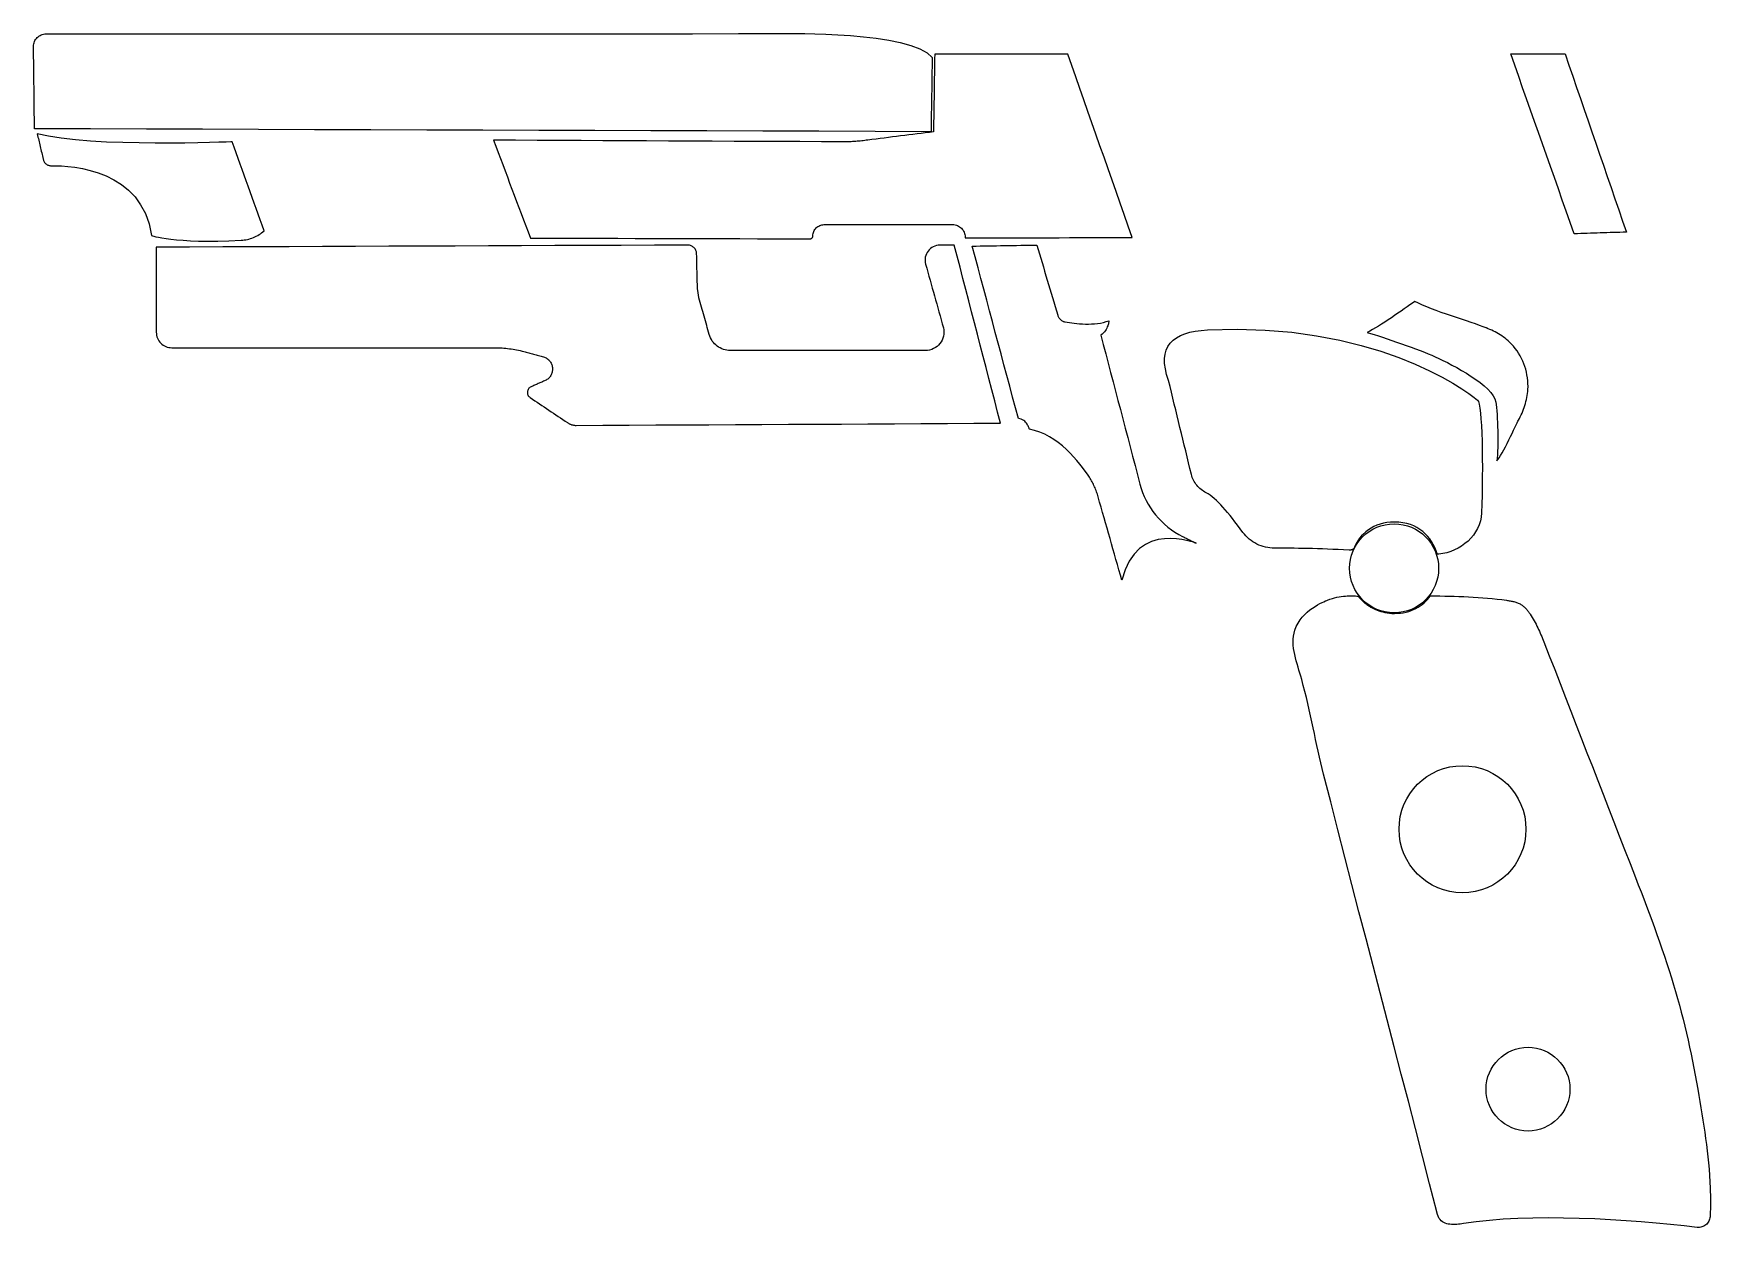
# Model space of a CAD drawing. Header units: metres. Extents: x 27 to 145, y -156 to -72.
import ezdxf

# ---------------------------------------------------------------- set-up
doc = ezdxf.new("R2010")
doc.units = ezdxf.units.M

msp = doc.modelspace()

# ---------------------------------------------------------------- linework, layer by layer
for points in [[(26.811224, -78.821534), (26.806906, -78.458314), (26.802588, -78.095094), (26.79827, -77.731874), (26.793952, -77.368654), (26.789634, -77.005434), (26.785316, -76.642214), (26.780998, -76.278994), (26.77668, -75.915774), (26.772362, -75.552554), (26.768044, -75.189334), (26.763726, -74.826114), (26.759408, -74.462894), (26.75509, -74.099674), (26.750772, -73.736454), (26.746454, -73.373234), (26.742136, -73.010014), (26.745692, -72.918828), (26.758138, -72.830182), (26.77922, -72.744584), (26.80843, -72.662542), (26.84526, -72.584564), (26.889202, -72.510904), (26.940002, -72.44207), (26.996898, -72.37857), (27.059636, -72.320658), (27.127962, -72.269096), (27.201114, -72.224138), (27.278838, -72.186292), (27.360626, -72.156066), (27.44597, -72.133968), (27.534362, -72.120252), (27.625294, -72.11568), (30.889194, -72.114664), (34.153094, -72.113648), (37.416994, -72.112632), (40.680894, -72.111616), (43.944794, -72.1106), (47.208694, -72.109584), (50.472594, -72.108568), (53.736494, -72.107552), (57.000394, -72.106536), (60.264294, -72.10552), (63.528194, -72.104504), (66.792094, -72.103488), (70.055994, -72.102472), (73.319894, -72.101456), (76.583794, -72.10044), (79.847694, -72.099424), (79.948278, -72.097646), (80.234282, -72.094344), (80.681576, -72.09282), (81.266284, -72.09663), (81.964276, -72.10933), (82.751676, -72.133968), (83.604354, -72.1741), (84.498434, -72.233282), (85.41004, -72.314816), (86.315042, -72.422004), (87.189564, -72.558402), (88.009476, -72.727312), (88.750902, -72.932036), (89.389966, -73.17613), (89.902538, -73.462896), (90.264742, -73.795636), (90.259662, -74.122534), (90.254582, -74.449432), (90.249502, -74.77633), (90.244422, -75.103228), (90.239342, -75.430126), (90.234262, -75.757024), (90.229182, -76.083922), (90.224102, -76.41082), (90.219022, -76.737718), (90.213942, -77.064616), (90.208862, -77.391514), (90.203782, -77.718412), (90.198702, -78.04531), (90.193622, -78.372208), (90.188542, -78.699106), (90.183462, -79.026004), (86.222586, -79.01305), (82.26171, -79.000096), (78.300834, -78.987142), (74.339958, -78.974188), (70.379082, -78.961234), (66.418206, -78.94828), (62.45733, -78.935326), (58.496454, -78.922372), (54.535578, -78.909418), (50.574702, -78.896464), (46.613826, -78.88351), (42.65295, -78.870556), (38.692074, -78.857602), (34.731198, -78.844648), (30.770322, -78.831694), (26.809446, -78.81874)], [(82.616548, -85.590126), (83.185, -85.590126), (83.753452, -85.590126), (84.321904, -85.590126), (84.890356, -85.590126), (85.458808, -85.590126), (86.02726, -85.590126), (86.595712, -85.590126), (87.164164, -85.590126), (87.732616, -85.590126), (88.301068, -85.590126), (88.86952, -85.590126), (89.437972, -85.590126), (90.006424, -85.590126), (90.574876, -85.590126), (91.143328, -85.590126), (91.71178, -85.590126), (91.802204, -85.594698), (91.889834, -85.60816), (91.974416, -85.630004), (92.055696, -85.659722), (92.132912, -85.696806), (92.20581, -85.741002), (92.273882, -85.791802), (92.33662, -85.848698), (92.393516, -85.911436), (92.444316, -85.979508), (92.488512, -86.052406), (92.525596, -86.129622), (92.555314, -86.210902), (92.577158, -86.295484), (92.59062, -86.383114), (92.595192, -86.473538), (92.595192, -86.477094), (92.595192, -86.48065), (92.595192, -86.484206), (92.595192, -86.487762), (92.595192, -86.491318), (92.595192, -86.494874), (92.595192, -86.49843), (92.595192, -86.501986), (92.595192, -86.505542), (92.595192, -86.509098), (92.595192, -86.512654), (92.595192, -86.51621), (92.595192, -86.519766), (92.595192, -86.523322), (92.595192, -86.526878), (92.595192, -86.530434), (93.333062, -86.528656), (94.070932, -86.526878), (94.808802, -86.5251), (95.546672, -86.523322), (96.284542, -86.521544), (97.022412, -86.519766), (97.760282, -86.517988), (98.498152, -86.51621), (99.236022, -86.514432), (99.973892, -86.512654), (100.711762, -86.510876), (101.449632, -86.509098), (102.187502, -86.50732), (102.925372, -86.505542), (103.663242, -86.503764), (104.401112, -86.501986), (104.116632, -85.69198), (103.832152, -84.881974), (103.547672, -84.071968), (103.263192, -83.261962), (102.978712, -82.451956), (102.694232, -81.64195), (102.409752, -80.831944), (102.125272, -80.021938), (101.840792, -79.211932), (101.556312, -78.401926), (101.271832, -77.59192), (100.987352, -76.781914), (100.702872, -75.971908), (100.418392, -75.161902), (100.133912, -74.351896), (99.849432, -73.54189), (99.261422, -73.54189), (98.673412, -73.54189), (98.085402, -73.54189), (97.497392, -73.54189), (96.909382, -73.54189), (96.321372, -73.54189), (95.733362, -73.54189), (95.145352, -73.54189), (94.557342, -73.54189), (93.969332, -73.54189), (93.381322, -73.54189), (92.793312, -73.54189), (92.205302, -73.54189), (91.617292, -73.54189), (91.029282, -73.54189), (90.441272, -73.54189), (90.435938, -73.885298), (90.430604, -74.228706), (90.42527, -74.572114), (90.419936, -74.915522), (90.414602, -75.25893), (90.409268, -75.602338), (90.403934, -75.945746), (90.3986, -76.289154), (90.393266, -76.632562), (90.387932, -76.97597), (90.382598, -77.319378), (90.377264, -77.662786), (90.37193, -78.006194), (90.366596, -78.349602), (90.361262, -78.69301), (90.355928, -79.036418), (90.06586, -79.07274), (89.775792, -79.109062), (89.485724, -79.145384), (89.195656, -79.181706), (88.905588, -79.218028), (88.61552, -79.25435), (88.325452, -79.290672), (88.035384, -79.326994), (87.745316, -79.363316), (87.455248, -79.399638), (87.16518, -79.43596), (86.875112, -79.472282), (86.585044, -79.508604), (86.294976, -79.544926), (86.004908, -79.581248), (85.71484, -79.61757), (85.60816, -79.633572), (85.501226, -79.648558), (85.394292, -79.662274), (85.287104, -79.674974), (85.179916, -79.686658), (85.072474, -79.697326), (84.965032, -79.706978), (84.85759, -79.715614), (84.749894, -79.72298), (84.642198, -79.72933), (84.534502, -79.734664), (84.426806, -79.738982), (84.31911, -79.742284), (84.21116, -79.744316), (84.10321, -79.745332), (83.99526, -79.745332), (82.449162, -79.737966), (80.903064, -79.7306), (79.356966, -79.723234), (77.810868, -79.715868), (76.26477, -79.708502), (74.718672, -79.701136), (73.172574, -79.69377), (71.626476, -79.686404), (70.080378, -79.679038), (68.53428, -79.671672), (66.988182, -79.664306), (65.442084, -79.65694), (63.895986, -79.649574), (62.349888, -79.642208), (60.80379, -79.634842), (59.257692, -79.627476), (59.420506, -80.05953), (59.58332, -80.491584), (59.746134, -80.923638), (59.908948, -81.355692), (60.071762, -81.787746), (60.234576, -82.2198), (60.39739, -82.651854), (60.560204, -83.083908), (60.723018, -83.515962), (60.885832, -83.948016), (61.048646, -84.38007), (61.21146, -84.812124), (61.374274, -85.244178), (61.537088, -85.676232), (61.699902, -86.108286), (61.862716, -86.54034), (63.09741, -86.543896), (64.332104, -86.547452), (65.566798, -86.551008), (66.801492, -86.554564), (68.036186, -86.55812), (69.27088, -86.561676), (70.505574, -86.565232), (71.740268, -86.568788), (72.974962, -86.572344), (74.209656, -86.5759), (75.44435, -86.579456), (76.679044, -86.583012), (77.913738, -86.586568), (79.148432, -86.590124), (80.383126, -86.59368), (81.61782, -86.597236), (81.639664, -86.59622), (81.661, -86.592918), (81.681574, -86.587584), (81.701132, -86.580472), (81.719928, -86.571582), (81.737708, -86.560914), (81.754218, -86.548722), (81.769458, -86.535006), (81.783174, -86.519766), (81.79562, -86.503256), (81.806288, -86.48573), (81.815432, -86.466934), (81.822544, -86.447376), (81.827878, -86.426802), (81.83118, -86.405466), (81.832196, -86.383622), (81.83626, -86.30285), (81.848198, -86.224618), (81.867756, -86.148926), (81.894172, -86.076536), (81.927446, -86.007448), (81.96707, -85.942424), (82.012536, -85.881718), (82.06359, -85.825584), (82.119724, -85.774784), (82.18043, -85.729318), (82.245454, -85.689694), (82.314542, -85.65642), (82.386932, -85.630004), (82.462624, -85.610446), (82.540856, -85.598508), (82.621628, -85.594444)], [(131.164076, -73.536302), (131.404106, -73.536302), (131.644136, -73.536302), (131.884166, -73.536302), (132.124196, -73.536302), (132.364226, -73.536302), (132.604256, -73.536302), (132.844286, -73.536302), (133.084316, -73.536302), (133.324346, -73.536302), (133.564376, -73.536302), (133.804406, -73.536302), (134.044436, -73.536302), (134.284466, -73.536302), (134.524496, -73.536302), (134.764526, -73.536302), (135.004556, -73.536302), (135.275066, -74.32294), (135.545576, -75.109578), (135.816086, -75.896216), (136.086596, -76.682854), (136.357106, -77.469492), (136.627616, -78.25613), (136.898126, -79.042768), (137.168636, -79.829406), (137.439146, -80.616044), (137.709656, -81.402682), (137.980166, -82.18932), (138.250676, -82.975958), (138.521186, -83.762596), (138.791696, -84.549234), (139.062206, -85.335872), (139.332716, -86.12251), (139.102338, -86.129876), (138.87196, -86.137242), (138.641582, -86.144608), (138.411204, -86.151974), (138.180826, -86.15934), (137.950448, -86.166706), (137.72007, -86.174072), (137.489692, -86.181438), (137.259314, -86.188804), (137.028936, -86.19617), (136.798558, -86.203536), (136.56818, -86.210902), (136.337802, -86.218268), (136.107424, -86.225634), (135.877046, -86.233), (135.646668, -86.240366), (135.366252, -85.446362), (135.085836, -84.652358), (134.80542, -83.858354), (134.525004, -83.06435), (134.244588, -82.270346), (133.964172, -81.476342), (133.683756, -80.682338), (133.40334, -79.888334), (133.122924, -79.09433), (132.842508, -78.300326), (132.562092, -77.506322), (132.281676, -76.712318), (132.00126, -75.918314), (131.720844, -75.12431), (131.440428, -74.330306), (131.160012, -73.536302)], [(43.04284, -86.032848), (42.902124, -85.639402), (42.761408, -85.245956), (42.620692, -84.85251), (42.479976, -84.459064), (42.33926, -84.065618), (42.198544, -83.672172), (42.057828, -83.278726), (41.917112, -82.88528), (41.776396, -82.491834), (41.63568, -82.098388), (41.494964, -81.704942), (41.354248, -81.311496), (41.213532, -80.91805), (41.072816, -80.524604), (40.9321, -80.131158), (40.791384, -79.737712), (40.678608, -79.742538), (40.356028, -79.754984), (39.847012, -79.77251), (39.175436, -79.792068), (38.364668, -79.810864), (37.43833, -79.826358), (36.420044, -79.835502), (35.333432, -79.835756), (34.201862, -79.824072), (33.048956, -79.79791), (31.898336, -79.754476), (30.773624, -79.690722), (29.698442, -79.604108), (28.696158, -79.491586), (27.790394, -79.350616), (27.004772, -79.178404), (27.030934, -79.28991), (27.05735, -79.401416), (27.083512, -79.512922), (27.109674, -79.624428), (27.135836, -79.735934), (27.161998, -79.84744), (27.18816, -79.958946), (27.214322, -80.070452), (27.240484, -80.181958), (27.266646, -80.293464), (27.293062, -80.40497), (27.319224, -80.516476), (27.345386, -80.627982), (27.371548, -80.739488), (27.39771, -80.850994), (27.423872, -80.9625), (27.435048, -81.013046), (27.450542, -81.06156), (27.4701, -81.108042), (27.493468, -81.151984), (27.520392, -81.19364), (27.550618, -81.232502), (27.583892, -81.26857), (27.620214, -81.30159), (27.659076, -81.331308), (27.700478, -81.35747), (27.744166, -81.380076), (27.789886, -81.398872), (27.837384, -81.413604), (27.886406, -81.424272), (27.936952, -81.430368), (27.988514, -81.432146), (28.318206, -81.433162), (28.714446, -81.447894), (29.166566, -81.482184), (29.663136, -81.54162), (30.193234, -81.632298), (30.745938, -81.76006), (31.310072, -81.930748), (31.87446, -82.150204), (32.42818, -82.424016), (32.960056, -82.75828), (33.459166, -83.158838), (33.914334, -83.631532), (34.314384, -84.182204), (34.648394, -84.816696), (34.905188, -85.54085), (35.073844, -86.360508), (35.09264, -86.367112), (35.150552, -86.3854), (35.249866, -86.413086), (35.393122, -86.448392), (35.582606, -86.489032), (35.820858, -86.532974), (36.110418, -86.578186), (36.453572, -86.622636), (36.852606, -86.664038), (37.31006, -86.70036), (37.828474, -86.729824), (38.410134, -86.74989), (39.057326, -86.75878), (39.77259, -86.754462), (40.558212, -86.73465), (41.416732, -86.697312), (41.529, -86.689184), (41.640506, -86.67623), (41.750996, -86.65845), (41.86047, -86.636098), (41.968674, -86.609174), (42.075608, -86.577932), (42.181018, -86.542118), (42.284904, -86.501986), (42.387012, -86.457536), (42.487342, -86.408768), (42.585386, -86.355936), (42.681398, -86.29904), (42.775124, -86.23808), (42.86631, -86.173056), (42.954702, -86.103968), (43.0403, -86.03107)], [(91.822016, -87.037164), (91.759532, -87.037164), (91.697048, -87.037164), (91.634564, -87.037164), (91.57208, -87.037164), (91.509596, -87.037164), (91.447112, -87.037164), (91.384628, -87.037164), (91.322144, -87.037164), (91.25966, -87.037164), (91.197176, -87.037164), (91.134692, -87.037164), (91.072208, -87.037164), (91.009724, -87.037164), (90.94724, -87.037164), (90.884756, -87.037164), (90.822272, -87.037164), (90.692478, -87.044784), (90.568018, -87.06739), (90.449654, -87.103712), (90.338148, -87.152734), (90.234008, -87.213694), (90.13825, -87.285576), (90.051382, -87.367364), (89.97442, -87.458042), (89.907872, -87.556594), (89.8525, -87.662258), (89.809066, -87.773764), (89.778332, -87.89035), (89.76106, -88.011), (89.758012, -88.134698), (89.769696, -88.260682), (89.797128, -88.387682), (89.875614, -88.668352), (89.9541, -88.949022), (90.032586, -89.229692), (90.111072, -89.510362), (90.189558, -89.791032), (90.268044, -90.071702), (90.34653, -90.352372), (90.425016, -90.633042), (90.503502, -90.913712), (90.581988, -91.194382), (90.660474, -91.475052), (90.73896, -91.755722), (90.817446, -92.036392), (90.895932, -92.317062), (90.974418, -92.597732), (91.052904, -92.878402), (91.080082, -93.031818), (91.088972, -93.183456), (91.080336, -93.332046), (91.05519, -93.476572), (91.014296, -93.615764), (90.95867, -93.748606), (90.889074, -93.874082), (90.806524, -93.991176), (90.711782, -94.098618), (90.60561, -94.195392), (90.489024, -94.280228), (90.36304, -94.35211), (90.22842, -94.410022), (90.085926, -94.452694), (89.936574, -94.47911), (89.781126, -94.488254), (88.920066, -94.488254), (88.059006, -94.488254), (87.197946, -94.488254), (86.336886, -94.488254), (85.475826, -94.488254), (84.614766, -94.488254), (83.753706, -94.488254), (82.892646, -94.488254), (82.031586, -94.488254), (81.170526, -94.488254), (80.309466, -94.488254), (79.448406, -94.488254), (78.587346, -94.488254), (77.726286, -94.488254), (76.865226, -94.488254), (76.004166, -94.488254), (75.874626, -94.48292), (75.747626, -94.467172), (75.62342, -94.441264), (75.50277, -94.405704), (75.386184, -94.360746), (75.273916, -94.306644), (75.166728, -94.243906), (75.064874, -94.17304), (74.969116, -94.0943), (74.879708, -94.008194), (74.797158, -93.914976), (74.722228, -93.8149), (74.655172, -93.708474), (74.596498, -93.596206), (74.546714, -93.478096), (74.506328, -93.354906), (74.460608, -93.193362), (74.414888, -93.031818), (74.369168, -92.870274), (74.323448, -92.70873), (74.277728, -92.547186), (74.232008, -92.385642), (74.186288, -92.224098), (74.140568, -92.062554), (74.094848, -91.90101), (74.049128, -91.739466), (74.003408, -91.577922), (73.957688, -91.416378), (73.911968, -91.254834), (73.866248, -91.09329), (73.820528, -90.931746), (73.774808, -90.770202), (73.768458, -90.728292), (73.762108, -90.686382), (73.755758, -90.644472), (73.749408, -90.602816), (73.743058, -90.56116), (73.736708, -90.519504), (73.730358, -90.477848), (73.724008, -90.436192), (73.717658, -90.394536), (73.711308, -90.35288), (73.704958, -90.311224), (73.698608, -90.269568), (73.692258, -90.227912), (73.685908, -90.186002), (73.679558, -90.144092), (73.673208, -90.102182), (73.670668, -90.003376), (73.667874, -89.894156), (73.664826, -89.77503), (73.661524, -89.647014), (73.657968, -89.510362), (73.654412, -89.36609), (73.650602, -89.214706), (73.646792, -89.056972), (73.642728, -88.89365), (73.638664, -88.725248), (73.6346, -88.552528), (73.630282, -88.376252), (73.625964, -88.196928), (73.621646, -88.015318), (73.617582, -87.832184), (73.613518, -87.648034), (73.608946, -87.585042), (73.598278, -87.523828), (73.582022, -87.4649), (73.560178, -87.408512), (73.533254, -87.354918), (73.501504, -87.304372), (73.465182, -87.257382), (73.424796, -87.213948), (73.380346, -87.174578), (73.33234, -87.139526), (73.281032, -87.109046), (73.226676, -87.083646), (73.16978, -87.063326), (73.110344, -87.048594), (73.048876, -87.039704), (72.98563, -87.03691), (70.637654, -87.046562), (68.289678, -87.056214), (65.941702, -87.065866), (63.593726, -87.075518), (61.24575, -87.08517), (58.897774, -87.094822), (56.549798, -87.104474), (54.201822, -87.114126), (51.853846, -87.123778), (49.50587, -87.13343), (47.157894, -87.143082), (44.809918, -87.152734), (42.461942, -87.162386), (40.113966, -87.172038), (37.76599, -87.18169), (35.418014, -87.191342), (35.418014, -87.566246), (35.418014, -87.94115), (35.418014, -88.316054), (35.418014, -88.690958), (35.418014, -89.065862), (35.418014, -89.440766), (35.418014, -89.81567), (35.418014, -90.190574), (35.418014, -90.565478), (35.418014, -90.940382), (35.418014, -91.315286), (35.418014, -91.69019), (35.418014, -92.065094), (35.418014, -92.439998), (35.418014, -92.814902), (35.418014, -93.189806), (35.423602, -93.302074), (35.440112, -93.41104), (35.467036, -93.516196), (35.503866, -93.617034), (35.550094, -93.713046), (35.604958, -93.80347), (35.668204, -93.888052), (35.73907, -93.96603), (35.817048, -94.036896), (35.90163, -94.100142), (35.992054, -94.155006), (36.088066, -94.201234), (36.188904, -94.238064), (36.29406, -94.264988), (36.403026, -94.281498), (36.515294, -94.287086), (37.941758, -94.287086), (39.368222, -94.287086), (40.794686, -94.287086), (42.22115, -94.287086), (43.647614, -94.287086), (45.074078, -94.287086), (46.500542, -94.287086), (47.927006, -94.287086), (49.35347, -94.287086), (50.779934, -94.287086), (52.206398, -94.287086), (53.632862, -94.287086), (55.059326, -94.287086), (56.48579, -94.287086), (57.912254, -94.287086), (59.338718, -94.287086), (59.46902, -94.288102), (59.599322, -94.291404), (59.72937, -94.296738), (59.859418, -94.304358), (59.989212, -94.31401), (60.118752, -94.325694), (60.248038, -94.339664), (60.37707, -94.355666), (60.505848, -94.3737), (60.634372, -94.39402), (60.762642, -94.416372), (60.890404, -94.440756), (61.017912, -94.467426), (61.144912, -94.496128), (61.271658, -94.526862), (61.397896, -94.559882), (61.484764, -94.58325), (61.571632, -94.606618), (61.6585, -94.629986), (61.745368, -94.653354), (61.832236, -94.676722), (61.919104, -94.70009), (62.005972, -94.723458), (62.09284, -94.746826), (62.179708, -94.770194), (62.266576, -94.793562), (62.353444, -94.81693), (62.440312, -94.840298), (62.52718, -94.863666), (62.614048, -94.887034), (62.700916, -94.910402), (62.787784, -94.93377), (62.851792, -94.953582), (62.91326, -94.97822), (62.972188, -95.007176), (63.028322, -95.04045), (63.081408, -95.077534), (63.131192, -95.118428), (63.177674, -95.162878), (63.2206, -95.21063), (63.25997, -95.261684), (63.295276, -95.315532), (63.326518, -95.37192), (63.353442, -95.430848), (63.376048, -95.492062), (63.393828, -95.555308), (63.406782, -95.620332), (63.41491, -95.68688), (63.415164, -95.691198), (63.415418, -95.695516), (63.415672, -95.699834), (63.415926, -95.704152), (63.41618, -95.70847), (63.416434, -95.712788), (63.416688, -95.717106), (63.416942, -95.721424), (63.417196, -95.725742), (63.41745, -95.73006), (63.417704, -95.734378), (63.417958, -95.738696), (63.418212, -95.743014), (63.418466, -95.747332), (63.41872, -95.75165), (63.418974, -95.755968), (63.421768, -95.823278), (63.419228, -95.889826), (63.411608, -95.955612), (63.399162, -96.020128), (63.38189, -96.08312), (63.359792, -96.144334), (63.333122, -96.203516), (63.302134, -96.260412), (63.267082, -96.314768), (63.227712, -96.36633), (63.184532, -96.414844), (63.137542, -96.460056), (63.086996, -96.501966), (63.032894, -96.540066), (62.97549, -96.574102), (62.915038, -96.60382), (62.852046, -96.63176), (62.789054, -96.6597), (62.726062, -96.68764), (62.66307, -96.71558), (62.600078, -96.74352), (62.537086, -96.77146), (62.474094, -96.7994), (62.411102, -96.82734), (62.34811, -96.85528), (62.285118, -96.88322), (62.222126, -96.91116), (62.159134, -96.9391), (62.096142, -96.96704), (62.03315, -96.99498), (61.970158, -97.02292), (61.907166, -97.05086), (61.851794, -97.08007), (61.803026, -97.115376), (61.760862, -97.155762), (61.725302, -97.20072), (61.696346, -97.249234), (61.674248, -97.300796), (61.659008, -97.35439), (61.650626, -97.409508), (61.649102, -97.465134), (61.65469, -97.52076), (61.66739, -97.57537), (61.687202, -97.628202), (61.71438, -97.678748), (61.748924, -97.725992), (61.790834, -97.769172), (61.84011, -97.807526), (62.004956, -97.918524), (62.169802, -98.029522), (62.334648, -98.14052), (62.499494, -98.251518), (62.66434, -98.362516), (62.829186, -98.473514), (62.994032, -98.584512), (63.158878, -98.69551), (63.323724, -98.806508), (63.48857, -98.917506), (63.653416, -99.028504), (63.818262, -99.139502), (63.983108, -99.2505), (64.147954, -99.361498), (64.3128, -99.472496), (64.477646, -99.583494), (64.512952, -99.606354), (64.54902, -99.627944), (64.58585, -99.64801), (64.623188, -99.666552), (64.661288, -99.683824), (64.699896, -99.699572), (64.739012, -99.713796), (64.778636, -99.726496), (64.818768, -99.737926), (64.859408, -99.747832), (64.900302, -99.756214), (64.94145, -99.763072), (64.982852, -99.768406), (65.024508, -99.772216), (65.066418, -99.774248), (65.108582, -99.774756), (66.982594, -99.765104), (68.856606, -99.755452), (70.730618, -99.7458), (72.60463, -99.736148), (74.478642, -99.726496), (76.352654, -99.716844), (78.226666, -99.707192), (80.100678, -99.69754), (81.97469, -99.687888), (83.848702, -99.678236), (85.722714, -99.668584), (87.596726, -99.658932), (89.470738, -99.64928), (91.34475, -99.639628), (93.218762, -99.629976), (95.092774, -99.620324), (94.888558, -98.833686), (94.684342, -98.047048), (94.480126, -97.26041), (94.27591, -96.473772), (94.071694, -95.687134), (93.867478, -94.900496), (93.663262, -94.113858), (93.459046, -93.32722), (93.25483, -92.540582), (93.050614, -91.753944), (92.846398, -90.967306), (92.642182, -90.180668), (92.437966, -89.39403), (92.23375, -88.607392), (92.029534, -87.820754), (91.825318, -87.034116)], [(93.096588, -87.11057), (93.38183, -87.105744), (93.667072, -87.100664), (93.952314, -87.095838), (94.237556, -87.091012), (94.522798, -87.085932), (94.80804, -87.081106), (95.093282, -87.07628), (95.378524, -87.0712), (95.663766, -87.066374), (95.949008, -87.061548), (96.23425, -87.056468), (96.519492, -87.051642), (96.804734, -87.046816), (97.089976, -87.04199), (97.375218, -87.03691), (97.66046, -87.032084), (97.752662, -87.34171), (97.845118, -87.651336), (97.937574, -87.960962), (98.03003, -88.270588), (98.122232, -88.580214), (98.214688, -88.88984), (98.307144, -89.199466), (98.3996, -89.509092), (98.491802, -89.818718), (98.584258, -90.128344), (98.676714, -90.43797), (98.76917, -90.747596), (98.861626, -91.057222), (98.953828, -91.366848), (99.046284, -91.676474), (99.13874, -91.9861), (99.15398, -92.03182), (99.172268, -92.076016), (99.19335, -92.118434), (99.217226, -92.159074), (99.243642, -92.197682), (99.272598, -92.234258), (99.30384, -92.268802), (99.337368, -92.30106), (99.372928, -92.331032), (99.41052, -92.358464), (99.44989, -92.383356), (99.491038, -92.405454), (99.533964, -92.424758), (99.578414, -92.441268), (99.624134, -92.45473), (99.671124, -92.465144), (99.808284, -92.489274), (99.960684, -92.513912), (100.126292, -92.537788), (100.303838, -92.56014), (100.49129, -92.580206), (100.687378, -92.59697), (100.890324, -92.609416), (101.09835, -92.616528), (101.309932, -92.617544), (101.523292, -92.611702), (101.736906, -92.597732), (101.94925, -92.575126), (102.158546, -92.542614), (102.363016, -92.499434), (102.561136, -92.44457), (102.751382, -92.37726), (102.751128, -92.384372), (102.749604, -92.4052), (102.746302, -92.43822), (102.74046, -92.482162), (102.731062, -92.53601), (102.7176, -92.59824), (102.699058, -92.667582), (102.674674, -92.742766), (102.64394, -92.822522), (102.60584, -92.90558), (102.559612, -92.990924), (102.504748, -93.07703), (102.440232, -93.162628), (102.365302, -93.246194), (102.279196, -93.326712), (102.181152, -93.402912), (102.354126, -94.060518), (102.527354, -94.718124), (102.700328, -95.37573), (102.873556, -96.033336), (103.04653, -96.690942), (103.219758, -97.348548), (103.392732, -98.006154), (103.565706, -98.66376), (103.738934, -99.321366), (103.911908, -99.978972), (104.085136, -100.636578), (104.25811, -101.294184), (104.431338, -101.95179), (104.604312, -102.609396), (104.77754, -103.267002), (104.950514, -103.924608), (105.03789, -104.223566), (105.14076, -104.51592), (105.258616, -104.801162), (105.39095, -105.07853), (105.537508, -105.34777), (105.697782, -105.608374), (105.871518, -105.859834), (106.058208, -106.101642), (106.257344, -106.333036), (106.468672, -106.553762), (106.691684, -106.763312), (106.925872, -106.961178), (107.170982, -107.146852), (107.426506, -107.319572), (107.69219, -107.479084), (107.967526, -107.62488), (108.027216, -107.654598), (108.086906, -107.684316), (108.146596, -107.714034), (108.206286, -107.743752), (108.265976, -107.77347), (108.325666, -107.803188), (108.385356, -107.832906), (108.445046, -107.862624), (108.504736, -107.892342), (108.564426, -107.92206), (108.624116, -107.951778), (108.683806, -107.981496), (108.743496, -108.011214), (108.803186, -108.040932), (108.862876, -108.07065), (108.922566, -108.100368), (108.874814, -108.08208), (108.738416, -108.034836), (108.524548, -107.969812), (108.244132, -107.898692), (107.90809, -107.832652), (107.527344, -107.783376), (107.112816, -107.76204), (106.675682, -107.780328), (106.22661, -107.849416), (105.776776, -107.980988), (105.336848, -108.18622), (104.918002, -108.476542), (104.53116, -108.863638), (104.187244, -109.358684), (103.897176, -109.97311), (103.671878, -110.718346), (103.56723, -110.349792), (103.462582, -109.981238), (103.357934, -109.612684), (103.253286, -109.24413), (103.148638, -108.875576), (103.04399, -108.507022), (102.939342, -108.138468), (102.834694, -107.769914), (102.730046, -107.40136), (102.625398, -107.032806), (102.52075, -106.664252), (102.416102, -106.295698), (102.311454, -105.927144), (102.206806, -105.55859), (102.102158, -105.190036), (101.99751, -104.821482), (101.97084, -104.730296), (101.942392, -104.639618), (101.91242, -104.549448), (101.880924, -104.459786), (101.847904, -104.370886), (101.813106, -104.282494), (101.776784, -104.194864), (101.738938, -104.107996), (101.699314, -104.02189), (101.658166, -103.936546), (101.615494, -103.851964), (101.571044, -103.768144), (101.52507, -103.685086), (101.477318, -103.603044), (101.428042, -103.521764), (101.376988, -103.4415), (101.235256, -103.228394), (101.074982, -102.998778), (100.896674, -102.756462), (100.700586, -102.504748), (100.48748, -102.247192), (100.25761, -101.98735), (100.01123, -101.728778), (99.749102, -101.474778), (99.47148, -101.22916), (99.178872, -100.99548), (98.871786, -100.777294), (98.55073, -100.577904), (98.215958, -100.40112), (97.868232, -100.250244), (97.507806, -100.129086), (97.134934, -100.040948), (97.132902, -100.033074), (97.126298, -100.010722), (97.114868, -99.975924), (97.098104, -99.930712), (97.076006, -99.876864), (97.047812, -99.816666), (97.013268, -99.751896), (96.97212, -99.684586), (96.92386, -99.616768), (96.868234, -99.550474), (96.804988, -99.487736), (96.733614, -99.430332), (96.653604, -99.380294), (96.564958, -99.339908), (96.466914, -99.310952), (96.359472, -99.295458), (96.15551, -98.533966), (95.951548, -97.772474), (95.747586, -97.010982), (95.543624, -96.24949), (95.339662, -95.487998), (95.1357, -94.726506), (94.931738, -93.965014), (94.727776, -93.203522), (94.523814, -92.44203), (94.319852, -91.680538), (94.11589, -90.919046), (93.911928, -90.157554), (93.707966, -89.396062), (93.504004, -88.63457), (93.300042, -87.873078), (93.09608, -87.111586)], [(131.35229, -94.18447), (131.261104, -94.081346), (131.166616, -93.98127), (131.068826, -93.884496), (130.967988, -93.791278), (130.864102, -93.701362), (130.757422, -93.614748), (130.647948, -93.53169), (130.535934, -93.452188), (130.42138, -93.376242), (130.30454, -93.304106), (130.185668, -93.235526), (130.06451, -93.170756), (129.941574, -93.109796), (129.816606, -93.052646), (129.690114, -92.99956), (129.562098, -92.950284), (129.553462, -92.94622), (129.544826, -92.942156), (129.53619, -92.938092), (129.527554, -92.934028), (129.518918, -92.929964), (129.510282, -92.9259), (129.501646, -92.921836), (129.49301, -92.917772), (129.484374, -92.913708), (129.475738, -92.909644), (129.467102, -92.90558), (129.458466, -92.90177), (129.44983, -92.89796), (129.441194, -92.89415), (129.432558, -92.890594), (129.423668, -92.887038), (129.20091, -92.801694), (128.945386, -92.709492), (128.661668, -92.61094), (128.354074, -92.506546), (128.026922, -92.397072), (127.68453, -92.283026), (127.331216, -92.164916), (126.971552, -92.043504), (126.609602, -91.919298), (126.249938, -91.792806), (125.896624, -91.66479), (125.554232, -91.535758), (125.22708, -91.406218), (124.919232, -91.276932), (124.63526, -91.148408), (124.379482, -91.021408), (124.209302, -91.139264), (124.024644, -91.268042), (123.82754, -91.406218), (123.620022, -91.55176), (123.403868, -91.703144), (123.180856, -91.858084), (122.953018, -92.015056), (122.722386, -92.172028), (122.490992, -92.327222), (122.260614, -92.47886), (122.03303, -92.62491), (121.810526, -92.763594), (121.59488, -92.893134), (121.38787, -93.011752), (121.191528, -93.117416), (121.007886, -93.208348), (121.247916, -93.280992), (121.5136, -93.363542), (121.801128, -93.454982), (122.10669, -93.554042), (122.42673, -93.659706), (122.757438, -93.770704), (123.095004, -93.88602), (123.435618, -94.004384), (123.775724, -94.12478), (124.111258, -94.245938), (124.438664, -94.366842), (124.754132, -94.486222), (125.054106, -94.603062), (125.334522, -94.716092), (125.591824, -94.824296), (125.822202, -94.926404), (126.08052, -95.046546), (126.368048, -95.18523), (126.678944, -95.340678), (127.007112, -95.511112), (127.346456, -95.695008), (127.691134, -95.890588), (128.03505, -96.096328), (128.372108, -96.31045), (128.696212, -96.531176), (129.001266, -96.756982), (129.281428, -96.98609), (129.530602, -97.216976), (129.742692, -97.447862), (129.911602, -97.677224), (130.03149, -97.903284), (130.09626, -98.124264), (130.122676, -98.309684), (130.14706, -98.522282), (130.169412, -98.758248), (130.189224, -99.014026), (130.206496, -99.28606), (130.220974, -99.57054), (130.232404, -99.863656), (130.240786, -100.161852), (130.245612, -100.461572), (130.246882, -100.759006), (130.244342, -101.050344), (130.237992, -101.33203), (130.227578, -101.600254), (130.212846, -101.85146), (130.193542, -102.082092), (130.169412, -102.28834), (130.250438, -102.195376), (130.343148, -102.06482), (130.44551, -101.902514), (130.555492, -101.713792), (130.670808, -101.504242), (130.78968, -101.279452), (130.909822, -101.04501), (131.028948, -100.806504), (131.14528, -100.569268), (131.256532, -100.339144), (131.360672, -100.121466), (131.455668, -99.922076), (131.539234, -99.746308), (131.609338, -99.59975), (131.663948, -99.48799), (131.701032, -99.416616), (131.769358, -99.290378), (131.83489, -99.162616), (131.897374, -99.03333), (131.956556, -98.90252), (132.012436, -98.770186), (132.065014, -98.636582), (132.114036, -98.501708), (132.159502, -98.365564), (132.200904, -98.22815), (132.238496, -98.08972), (132.272024, -97.950274), (132.301234, -97.809812), (132.326126, -97.668334), (132.346446, -97.526094), (132.362194, -97.383092), (132.373116, -97.239328), (132.380228, -97.03308), (132.37718, -96.826832), (132.364226, -96.620838), (132.341366, -96.41586), (132.308854, -96.212152), (132.26669, -96.010222), (132.215128, -95.810324), (132.154168, -95.61322), (132.084318, -95.419164), (132.005324, -95.228664), (131.91744, -95.042228), (131.82092, -94.86011), (131.716018, -94.682818), (131.602734, -94.51086), (131.481068, -94.344744), (131.351528, -94.184724)], [(109.715046, -93.02623), (111.820198, -92.975684), (113.80978, -93.037152), (115.682522, -93.196664), (117.4369, -93.440758), (119.071898, -93.755718), (120.586246, -94.127828), (121.978674, -94.543626), (123.247912, -94.989142), (124.392944, -95.450914), (125.412246, -95.915226), (126.304548, -96.368362), (127.068834, -96.796606), (127.70358, -97.186496), (128.20777, -97.524062), (128.580134, -97.795842), (128.819402, -97.98812), (128.879092, -98.089974), (128.932432, -98.282252), (128.979676, -98.556826), (129.020824, -98.905822), (129.05613, -99.321112), (129.085848, -99.794568), (129.109978, -100.318316), (129.12852, -100.884228), (129.141728, -101.484176), (129.149602, -102.110286), (129.152396, -102.754176), (129.150364, -103.408226), (129.143506, -104.064054), (129.132076, -104.713786), (129.116074, -105.349548), (129.0955, -105.962958), (129.06883, -106.249216), (129.011934, -106.526838), (128.92659, -106.794554), (128.81483, -107.051348), (128.678432, -107.29595), (128.519174, -107.527344), (128.338834, -107.744514), (128.13919, -107.94619), (127.922274, -108.131356), (127.689864, -108.298742), (127.443738, -108.447332), (127.185928, -108.575856), (126.917958, -108.683298), (126.64186, -108.768642), (126.359412, -108.830618), (126.072646, -108.86821), (126.065026, -108.868718), (126.057406, -108.869226), (126.049786, -108.86948), (126.042166, -108.86948), (126.034546, -108.86948), (126.026926, -108.869226), (126.019306, -108.868972), (126.011686, -108.868464), (126.004066, -108.867956), (125.996446, -108.867194), (125.988826, -108.866432), (125.98146, -108.86567), (125.974094, -108.864654), (125.966728, -108.863638), (125.959362, -108.862622), (125.951996, -108.861606), (125.879098, -108.633006), (125.79096, -108.410502), (125.687582, -108.195364), (125.56871, -107.988608), (125.434598, -107.791758), (125.284992, -107.60583), (125.120146, -107.43184), (124.939806, -107.271058), (124.743972, -107.124754), (124.532898, -106.994198), (124.30633, -106.880406), (124.064522, -106.784648), (123.80722, -106.708194), (123.534424, -106.65206), (123.246388, -106.617516), (122.942858, -106.605832), (122.668792, -106.615484), (122.407172, -106.643424), (122.158252, -106.689144), (121.921778, -106.751628), (121.69775, -106.830114), (121.486422, -106.923586), (121.28754, -107.031282), (121.101104, -107.152186), (120.927114, -107.285536), (120.76557, -107.43057), (120.616472, -107.586272), (120.47982, -107.75188), (120.355614, -107.926632), (120.243854, -108.109512), (120.14454, -108.299504), (120.057672, -108.4961), (120.0404, -108.508038), (120.02262, -108.519214), (120.004332, -108.529628), (119.98579, -108.53928), (119.96674, -108.54817), (119.947436, -108.556298), (119.927624, -108.563664), (119.907558, -108.570268), (119.887238, -108.575856), (119.866664, -108.580682), (119.845836, -108.584746), (119.824754, -108.587794), (119.803672, -108.589826), (119.782336, -108.591096), (119.760746, -108.59135), (119.739156, -108.590588), (119.348758, -108.569252), (118.963948, -108.549948), (118.585488, -108.53293), (118.213632, -108.517944), (117.849142, -108.504736), (117.492526, -108.493306), (117.144038, -108.483654), (116.80444, -108.475526), (116.47424, -108.468922), (116.153946, -108.463588), (115.844066, -108.459524), (115.545108, -108.45673), (115.25758, -108.454952), (114.98199, -108.45419), (114.718846, -108.45419), (114.46891, -108.454952), (114.304318, -108.450888), (114.14125, -108.436918), (113.980214, -108.41355), (113.821464, -108.380784), (113.665508, -108.338874), (113.5126, -108.288074), (113.362994, -108.228638), (113.217198, -108.160566), (113.075466, -108.084366), (112.938306, -108.000038), (112.805972, -107.907836), (112.678972, -107.80776), (112.55756, -107.700064), (112.44199, -107.585256), (112.33277, -107.463336), (112.230154, -107.334304), (112.037622, -107.078018), (111.85017, -106.830622), (111.667544, -106.592624), (111.48949, -106.364532), (111.315754, -106.1466), (111.146336, -105.939336), (110.980982, -105.742994), (110.819438, -105.558082), (110.66145, -105.385108), (110.506764, -105.224326), (110.35538, -105.07599), (110.207044, -104.940862), (110.061502, -104.819196), (109.9185, -104.711246), (109.778038, -104.61752), (109.639862, -104.538526), (109.544104, -104.485694), (109.451394, -104.428544), (109.361986, -104.36733), (109.276134, -104.302052), (109.193838, -104.23271), (109.115352, -104.159558), (109.04093, -104.08285), (108.970826, -104.002586), (108.90504, -103.918766), (108.843826, -103.831644), (108.787438, -103.74122), (108.73613, -103.647748), (108.689902, -103.551228), (108.649262, -103.45166), (108.61421, -103.349298), (108.584746, -103.244142), (108.484162, -102.82936), (108.383578, -102.414578), (108.282994, -101.999796), (108.18241, -101.585014), (108.081826, -101.170232), (107.981242, -100.75545), (107.880658, -100.340668), (107.780074, -99.925886), (107.67949, -99.511104), (107.578906, -99.096322), (107.478322, -98.68154), (107.377738, -98.266758), (107.277154, -97.851976), (107.17657, -97.437194), (107.075986, -97.022412), (106.975402, -96.60763), (106.837226, -96.173544), (106.744516, -95.770446), (106.696256, -95.397574), (106.691684, -95.05442), (106.729784, -94.740222), (106.809794, -94.454472), (106.930698, -94.196662), (107.091734, -93.96603), (107.291886, -93.762068), (107.530392, -93.584014), (107.806236, -93.43136), (108.118656, -93.303598), (108.466636, -93.199966), (108.849414, -93.119702), (109.266228, -93.062552), (109.716062, -93.027754)], [(126.063756, -109.87405), (126.0475, -110.195868), (125.999748, -110.508288), (125.922278, -110.809786), (125.81636, -111.098838), (125.683772, -111.37392), (125.526038, -111.633508), (125.344936, -111.875824), (125.141736, -112.099344), (124.918216, -112.302544), (124.6759, -112.483646), (124.416312, -112.64138), (124.14123, -112.773968), (123.852178, -112.879886), (123.55068, -112.957356), (123.23826, -113.005108), (122.916442, -113.021364), (122.594624, -113.005108), (122.282204, -112.957356), (121.980706, -112.879886), (121.691654, -112.773968), (121.416572, -112.64138), (121.156984, -112.483646), (120.914668, -112.302544), (120.691148, -112.099344), (120.487948, -111.875824), (120.306846, -111.633508), (120.149112, -111.37392), (120.016524, -111.098838), (119.910606, -110.809786), (119.833136, -110.508288), (119.785384, -110.195868), (119.769128, -109.87405), (119.785384, -109.552232), (119.833136, -109.239812), (119.910606, -108.938314), (120.016524, -108.649262), (120.149112, -108.37418), (120.306846, -108.114592), (120.487948, -107.872276), (120.691148, -107.648756), (120.914668, -107.445556), (121.156984, -107.264454), (121.416572, -107.10672), (121.691654, -106.974132), (121.980706, -106.868214), (122.282204, -106.790744), (122.594624, -106.742992), (122.916442, -106.726736), (123.23826, -106.742992), (123.55068, -106.790744), (123.852178, -106.868214), (124.14123, -106.974132), (124.416312, -107.10672), (124.6759, -107.264454), (124.918216, -107.445556), (125.141736, -107.648756), (125.344936, -107.872276), (125.526038, -108.114592), (125.683772, -108.37418), (125.81636, -108.649262), (125.922278, -108.938314), (125.999748, -109.239812), (126.0475, -109.552232), (126.063756, -109.87405)], [(115.902994, -114.231674), (116.001292, -113.975388), (116.123466, -113.737898), (116.265706, -113.518696), (116.424202, -113.317274), (116.595144, -113.133124), (116.774722, -112.965738), (116.95938, -112.814862), (117.145054, -112.679988), (117.328188, -112.560608), (117.504718, -112.456468), (117.671088, -112.36706), (117.823234, -112.291876), (117.9576, -112.230408), (118.070122, -112.182402), (118.157244, -112.14735), (118.215156, -112.124744), (118.383812, -112.06226), (118.549928, -112.008158), (118.71325, -111.962184), (118.873016, -111.923576), (119.028972, -111.891826), (119.180864, -111.866426), (119.32793, -111.846868), (119.47017, -111.832644), (119.606822, -111.822992), (119.737632, -111.817658), (119.862092, -111.81588), (119.979948, -111.817404), (120.090692, -111.821468), (120.193816, -111.827564), (120.289066, -111.835184), (120.375934, -111.84382), (120.405398, -111.880396), (120.436894, -111.918242), (120.470422, -111.957612), (120.506236, -111.997998), (120.544336, -112.039654), (120.584722, -112.082072), (120.627394, -112.125252), (120.672352, -112.169194), (120.719596, -112.213644), (120.769126, -112.258348), (120.821196, -112.303306), (120.875552, -112.348264), (120.932448, -112.393222), (120.991884, -112.437926), (121.05386, -112.482122), (121.118376, -112.52581), (121.152666, -112.548162), (121.199148, -112.577372), (121.257568, -112.61217), (121.327418, -112.651286), (121.408444, -112.693958), (121.500392, -112.738662), (121.602754, -112.784636), (121.715276, -112.830356), (121.837704, -112.87506), (121.96953, -112.917478), (122.1105, -112.95634), (122.26036, -112.99063), (122.418602, -113.019332), (122.584972, -113.041176), (122.759216, -113.055146), (122.940826, -113.059972), (123.157488, -113.05413), (123.366276, -113.036604), (123.567444, -113.007902), (123.760738, -112.968532), (123.946412, -112.919002), (124.124466, -112.859566), (124.294646, -112.790732), (124.457206, -112.712754), (124.611892, -112.62614), (124.758958, -112.531398), (124.898404, -112.428782), (125.029976, -112.3188), (125.153928, -112.20196), (125.27026, -112.078516), (125.378718, -111.948976), (125.479556, -111.813848), (125.816868, -111.81969), (126.15418, -111.825786), (126.491492, -111.832644), (126.82855, -111.840518), (127.165608, -111.849662), (127.502412, -111.86033), (127.838962, -111.87303), (128.175512, -111.888016), (128.511808, -111.905542), (128.84785, -111.926116), (129.183638, -111.949992), (129.519172, -111.977424), (129.854198, -112.00892), (130.18897, -112.044734), (130.523488, -112.08512), (130.857498, -112.130332), (130.923284, -112.139984), (130.989324, -112.14989), (131.055364, -112.160304), (131.121404, -112.17148), (131.18719, -112.183672), (131.252722, -112.19688), (131.317746, -112.211104), (131.382516, -112.226852), (131.446778, -112.244124), (131.510278, -112.26292), (131.573016, -112.283748), (131.634992, -112.306608), (131.695952, -112.3315), (131.755896, -112.358678), (131.814824, -112.388396), (131.872482, -112.420908), (131.924298, -112.453166), (131.97459, -112.487202), (132.023358, -112.52327), (132.070602, -112.561116), (132.116322, -112.600486), (132.160772, -112.641634), (132.203952, -112.684306), (132.245608, -112.728248), (132.286248, -112.77346), (132.325618, -112.819942), (132.363972, -112.86744), (132.40131, -112.915954), (132.437632, -112.965484), (132.472938, -113.015776), (132.507228, -113.06683), (132.540756, -113.118646), (132.613146, -113.23447), (132.683504, -113.351564), (132.752084, -113.469674), (132.818886, -113.5888), (132.88391, -113.708688), (132.94741, -113.829592), (133.009386, -113.951258), (133.069838, -114.073686), (133.128766, -114.196876), (133.18617, -114.320828), (133.242304, -114.445542), (133.297168, -114.570764), (133.350762, -114.696494), (133.403086, -114.822732), (133.45414, -114.949478), (133.504178, -115.076732), (133.88467, -116.054886), (134.265162, -117.03304), (134.645654, -118.011194), (135.026146, -118.989348), (135.406638, -119.967502), (135.78713, -120.945656), (136.167622, -121.92381), (136.548114, -122.901964), (136.928606, -123.880118), (137.309098, -124.858272), (137.68959, -125.836426), (138.070082, -126.81458), (138.450574, -127.792734), (138.831066, -128.770888), (139.211558, -129.749042), (139.59205, -130.727196), (139.786868, -131.22783), (139.981432, -131.728464), (140.175234, -132.229352), (140.368274, -132.730748), (140.560298, -133.232398), (140.750798, -133.734556), (140.939774, -134.237476), (141.126718, -134.740904), (141.311376, -135.245348), (141.493494, -135.750554), (141.672818, -136.256776), (141.84884, -136.764014), (142.02156, -137.272522), (142.19047, -137.782046), (142.35557, -138.293094), (142.516352, -138.805412), (142.663672, -139.289282), (142.806928, -139.774422), (142.945866, -140.260578), (143.08074, -140.748004), (143.21155, -141.236446), (143.338296, -141.725904), (143.460978, -142.216632), (143.579342, -142.708376), (143.693642, -143.200882), (143.803878, -143.694404), (143.91005, -144.188942), (144.011904, -144.684242), (144.109694, -145.180304), (144.20342, -145.677128), (144.292828, -146.174714), (144.378172, -146.673062), (144.451832, -147.114006), (144.524984, -147.55241), (144.597374, -147.988782), (144.66824, -148.423376), (144.737328, -148.8567), (144.804384, -149.289008), (144.868646, -149.720808), (144.92986, -150.152608), (144.987518, -150.584662), (145.041366, -151.017732), (145.090896, -151.451818), (145.1356, -151.887682), (145.17497, -152.325578), (145.208752, -152.766014), (145.236438, -153.209244), (145.25752, -153.655776), (145.261076, -153.748994), (145.264378, -153.851864), (145.26768, -153.963116), (145.270728, -154.081988), (145.273268, -154.206956), (145.2753, -154.337258), (145.276824, -154.471624), (145.277586, -154.609038), (145.277586, -154.748484), (145.276824, -154.888692), (145.275046, -155.028646), (145.272252, -155.16733), (145.268188, -155.303474), (145.262854, -155.436062), (145.25625, -155.564078), (145.248122, -155.686506), (145.2372, -155.771596), (145.217896, -155.853638), (145.190718, -155.93187), (145.156174, -156.006038), (145.114772, -156.075888), (145.066766, -156.140912), (145.012918, -156.200602), (144.953482, -156.254704), (144.88922, -156.30271), (144.820386, -156.344366), (144.747488, -156.379164), (144.671034, -156.406596), (144.591532, -156.426408), (144.50949, -156.438092), (144.425416, -156.44114), (144.339818, -156.435298), (143.416528, -156.328872), (142.444724, -156.227272), (141.431518, -156.131768), (140.384276, -156.044138), (139.310364, -155.965906), (138.217148, -155.898596), (137.11174, -155.843732), (136.00176, -155.803092), (134.89432, -155.777946), (133.796786, -155.770072), (132.71627, -155.780994), (131.660392, -155.812236), (130.636264, -155.865322), (129.651252, -155.941776), (128.712468, -156.043376), (127.827532, -156.171392), (127.710184, -156.189934), (127.590296, -156.206444), (127.468376, -156.22016), (127.34544, -156.23032), (127.22225, -156.236162), (127.099822, -156.237178), (126.978918, -156.232352), (126.860554, -156.220922), (126.745492, -156.202126), (126.634494, -156.175202), (126.528576, -156.139388), (126.4285, -156.093922), (126.335028, -156.037788), (126.249176, -155.970478), (126.17196, -155.89123), (126.103888, -155.799282), (126.087378, -155.772358), (126.071884, -155.744926), (126.057406, -155.716986), (126.043944, -155.688538), (126.031244, -155.659836), (126.019306, -155.630626), (126.00813, -155.601162), (125.997716, -155.571444), (125.98781, -155.541472), (125.978412, -155.511246), (125.969522, -155.480766), (125.960886, -155.450286), (125.952504, -155.419806), (125.944376, -155.389072), (125.936502, -155.358338), (125.928628, -155.327604), (125.426216, -153.35377), (124.92482, -151.396446), (124.42444, -149.453346), (123.924568, -147.522184), (123.425458, -145.60042), (122.926602, -143.685768), (122.428, -141.775688), (121.929652, -139.868148), (121.431304, -137.960608), (120.932702, -136.050528), (120.433846, -134.135876), (119.934736, -132.214112), (119.434864, -130.28295), (118.934484, -128.33985), (118.433088, -126.382526), (117.930676, -124.408692), (117.832124, -124.011436), (117.736366, -123.610116), (117.642894, -123.204986), (117.5512, -122.7963), (117.460776, -122.384312), (117.37086, -121.96953), (117.280944, -121.551954), (117.19052, -121.132092), (117.09908, -120.709944), (117.006116, -120.286018), (116.910866, -119.860314), (116.812822, -119.43334), (116.711476, -119.00535), (116.60632, -118.576598), (116.496846, -118.147338), (116.382292, -117.717824), (116.321078, -117.501162), (116.256308, -117.283738), (116.18976, -117.065552), (116.123212, -116.846858), (116.057934, -116.627656), (115.995958, -116.4082), (115.938554, -116.188744), (115.8875, -115.969288), (115.84432, -115.750086), (115.810792, -115.531138), (115.78844, -115.312698), (115.779042, -115.094766), (115.784122, -114.877596), (115.805204, -114.661188), (115.844066, -114.445796), (115.902232, -114.231674)], [(132.235702, -128.303782), (132.212588, -128.762506), (132.144516, -129.208022), (132.034026, -129.638044), (131.88315, -130.050286), (131.694174, -130.442462), (131.469384, -130.812286), (131.211066, -131.157726), (130.921506, -131.476242), (130.60299, -131.765802), (130.25755, -132.02412), (129.887726, -132.24891), (129.49555, -132.437886), (129.083308, -132.588762), (128.653286, -132.699252), (128.20777, -132.767324), (127.749046, -132.790438), (127.290322, -132.767324), (126.844806, -132.699252), (126.414784, -132.588762), (126.002542, -132.437886), (125.610366, -132.24891), (125.240542, -132.02412), (124.895102, -131.765802), (124.576586, -131.476242), (124.287026, -131.157726), (124.028708, -130.812286), (123.803918, -130.442462), (123.614942, -130.050286), (123.464066, -129.638044), (123.353576, -129.208022), (123.285504, -128.762506), (123.26239, -128.303782), (123.285504, -127.845058), (123.353576, -127.399542), (123.464066, -126.96952), (123.614942, -126.557278), (123.803918, -126.165102), (124.028708, -125.795278), (124.287026, -125.449838), (124.576586, -125.131322), (124.895102, -124.841762), (125.240542, -124.583444), (125.610366, -124.358654), (126.002542, -124.169678), (126.414784, -124.018802), (126.844806, -123.908312), (127.290322, -123.84024), (127.749046, -123.817126), (128.20777, -123.84024), (128.653286, -123.908312), (129.083308, -124.018802), (129.49555, -124.169678), (129.887726, -124.358654), (130.25755, -124.583444), (130.60299, -124.841762), (130.921506, -125.131322), (131.211066, -125.449838), (131.469384, -125.795278), (131.694174, -126.165102), (131.88315, -126.557278), (132.034026, -126.96952), (132.144516, -127.399542), (132.212588, -127.845058), (132.235702, -128.303782)], [(135.341614, -146.66849), (135.326374, -146.971258), (135.281416, -147.26539), (135.208518, -147.549108), (135.10895, -147.821142), (134.984236, -148.079968), (134.8359, -148.324062), (134.665466, -148.5519), (134.474458, -148.762212), (134.264146, -148.953474), (134.036054, -149.123908), (133.79196, -149.272244), (133.533134, -149.396958), (133.2611, -149.496526), (132.977382, -149.569424), (132.68325, -149.614382), (132.380482, -149.629622), (132.077714, -149.614382), (131.783582, -149.569424), (131.499864, -149.496526), (131.22783, -149.396958), (130.969004, -149.272244), (130.72491, -149.123908), (130.496818, -148.953474), (130.286506, -148.762212), (130.095244, -148.5519), (129.92481, -148.324062), (129.776474, -148.079968), (129.65176, -147.821142), (129.552192, -147.549108), (129.479294, -147.26539), (129.434336, -146.971258), (129.419096, -146.66849), (129.434336, -146.365722), (129.479294, -146.07159), (129.552192, -145.787872), (129.65176, -145.515838), (129.776474, -145.257012), (129.92481, -145.012918), (130.095244, -144.784826), (130.286506, -144.574514), (130.496818, -144.383506), (130.72491, -144.213072), (130.969004, -144.064736), (131.22783, -143.940022), (131.499864, -143.840454), (131.783582, -143.767556), (132.077714, -143.722598), (132.380482, -143.707358), (132.68325, -143.722598), (132.977382, -143.767556), (133.2611, -143.840454), (133.533134, -143.940022), (133.79196, -144.064736), (134.036054, -144.213072), (134.264146, -144.383506), (134.474458, -144.574514), (134.665466, -144.784826), (134.8359, -145.012918), (134.984236, -145.257012), (135.10895, -145.515838), (135.208518, -145.787872), (135.281416, -146.07159), (135.326374, -146.365722), (135.341614, -146.66849)]]:
    msp.add_lwpolyline(points)

doc.saveas('drawing.dxf')
